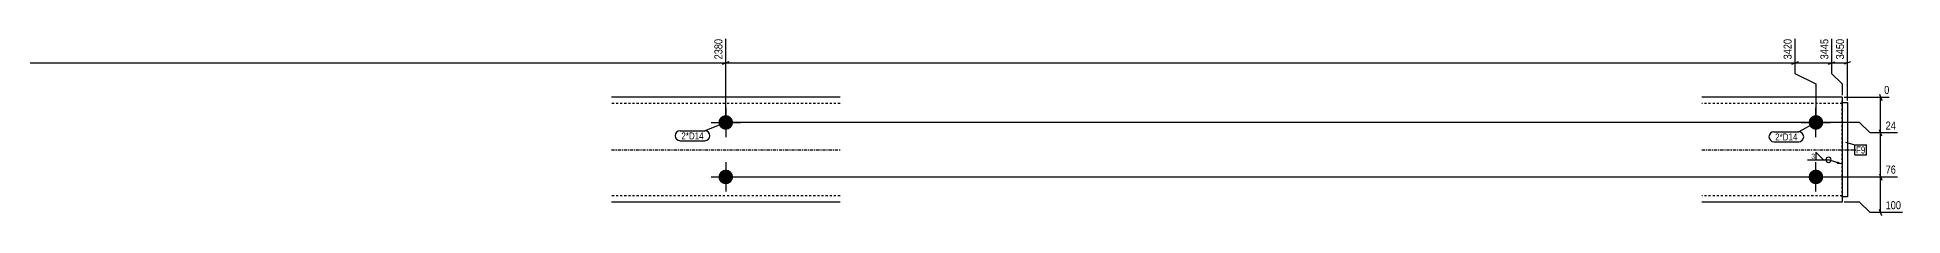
# Model space of a CAD drawing. Header units: millimetres. Extents: x 12 to 20645, y -8 to 673.
# Drawn here: x 18866 to 20645, y 5 to 175 of the extents above; entities that cross this region are included whole.
import ezdxf

# ---------------------------------------------------------------- set-up
doc = ezdxf.new("R2010")
doc.units = ezdxf.units.MM
doc.linetypes.add('DXK_LINE_DOT2', pattern=[3.9198, 1.9599, -1.9599])
doc.linetypes.add('DXK_LINE_DOT3', pattern=[5.9187, 2.979, -0.9799, 0.9799, -0.9799])
for name, color, linetype in [('MÅLSÆTNING', 7, 'Continuous'), ('STÅL', 7, 'Continuous'), ('TEKST', 7, 'Continuous')]:
    doc.layers.add(name, color=color, linetype=linetype)
doc.styles.add('Arial Narrow', font='ARIALN.TTF', dxfattribs={"height": 0.2})

msp = doc.modelspace()

# ---------------------------------------------------------------- hatches: boundary and pattern name
at = {"layer": 'STÅL', "linetype": 'Continuous'}
for points in [[(19522.5, 100.8, -1), (19522.5, 86.8, -1)], [(20562.5, 100.8, -1), (20562.5, 86.8, -1)], [(19522.5, 48.8, -1), (19522.5, 34.8, -1)], [(20562.5, 48.8, -1), (20562.5, 34.8, -1)]]:
    msp.add_hatch(color=96, dxfattribs=at).paths.add_polyline_path(points)
at = {"layer": 'TEKST', "linetype": 'Continuous'}
msp.add_hatch(color=3, dxfattribs=at).paths.add_polyline_path([(20583.1, 56.7), (20587.5, 54), (20582.4, 54.3)])

# ---------------------------------------------------------------- linework, layer by layer
at = {"layer": 'MÅLSÆTNING', "color": 7, "linetype": 'Continuous'}
for p, q in [((19522.5, 95.8), (19522.5, 173.5)), ((20542.5, 173.5), (20542.5, 140.6)), ((20542.5, 173.5), (20542.5, 140.6)), ((20577.5, 173.5), (20577.5, 140.6)), ((20592.5, 114.8), (20592.5, 173.5)), ((17457.5, 150.6), (19522.5, 150.6)), ((19519.5, 149.4), (19525.5, 151.8)), ((20545.5, 151.8), (20539.5, 149.4)), ((20539.5, 149.4), (20545.5, 151.8)), ((20574.5, 149.4), (20580.5, 151.8)), ((20577.5, 150.6), (20592.5, 150.6)), ((20595.5, 151.8), (20589.5, 149.4)), ((20542.5, 140.6), (20562.5, 130.6)), ((20542.5, 140.6), (20562.5, 130.6)), ((20562.5, 130.6), (20562.5, 95.8)), ((20562.5, 130.6), (20562.5, 95.8)), ((20577.5, 140.6), (20587.5, 130.6)), ((20577.5, 140.6), (20587.5, 130.6)), ((20587.5, 130.6), (20587.5, 119.8)), ((20587.5, 130.6), (20587.5, 119.8)), ((20589.5, 117.8), (20632.5, 117.8)), ((20623, 120.8), (20625.4, 114.8)), ((20624.2, 83.8), (20624.2, 117.8)), ((20604.2, 93.8), (19524.5, 93.8)), ((20604.2, 93.8), (19524.5, 93.8)), ((20614.2, 83.8), (20604.2, 93.8)), ((20614.2, 83.8), (20604.2, 93.8)), ((20640.2, 83.8), (20614.2, 83.8)), ((20640.2, 83.8), (20614.2, 83.8)), ((20625.4, 80.8), (20623, 86.8)), ((20625.4, 80.8), (20623, 86.8)), ((20624.2, 41.8), (20624.2, 83.8)), ((19524.5, 41.8), (20640.2, 41.8)), ((19524.5, 41.8), (20640.2, 41.8)), ((20623, 44.8), (20625.4, 38.8)), ((20623, 44.8), (20625.4, 38.8)), ((20624.2, 7.8), (20624.2, 41.8)), ((20604.2, 17.8), (20589.5, 17.8)), ((20614.2, 7.8), (20604.2, 17.8)), ((20645.1, 7.8), (20614.2, 7.8)), ((20625.4, 4.8), (20623, 10.8))]:
    msp.add_line(p, q, dxfattribs=at)
at = {"layer": 'STÅL', "color": 2, "linetype": 'Continuous'}
for p, q in [((19631.5, 117.8), (19413.5, 117.8)), ((20587.5, 117.8), (20453.5, 117.8)), ((20587.5, 117.8), (20587.5, 116.9)), ((20587.5, 116.9), (20587.5, 105.8)), ((20587.5, 112.8), (20592.5, 112.8)), ((20592.5, 112.8), (20592.5, 22.8)), ((20587.5, 105.8), (20587.5, 29.8)), ((19631.5, 17.8), (19413.5, 17.8)), ((20587.5, 17.8), (20453.5, 17.8)), ((20587.5, 29.8), (20587.5, 17.8)), ((20592.5, 22.8), (20587.5, 22.8))]:
    msp.add_line(p, q, dxfattribs=at)
at = {"layer": 'STÅL', "color": 7, "linetype": 'DXK_LINE_DOT2'}
for p, q in [((19631.5, 111.8), (19413.5, 111.8)), ((20587.5, 111.8), (20453.5, 111.8)), ((20587.5, 112.8), (20587.5, 114.3)), ((20587.5, 22.8), (20587.5, 112.8)), ((19631.5, 23.8), (19413.5, 23.8)), ((20587.5, 23.8), (20453.5, 23.8))]:
    msp.add_line(p, q, dxfattribs=at)
at = {"layer": 'STÅL', "color": 96, "linetype": 'Continuous'}
for p, q in [((19522.5, 107.8), (19522.5, 79.8)), ((20562.5, 79.8), (20562.5, 107.8)), ((19508.5, 93.8), (19536.5, 93.8)), ((20548.5, 93.8), (20576.5, 93.8)), ((19522.5, 55.8), (19522.5, 27.8)), ((20562.5, 27.8), (20562.5, 55.8)), ((19508.5, 41.8), (19536.5, 41.8)), ((20548.5, 41.8), (20576.5, 41.8))]:
    msp.add_line(p, q, dxfattribs=at)
at = {"layer": 'STÅL', "color": 7, "linetype": 'DXK_LINE_DOT3'}
for p, q in [((19413.5, 67.8), (19631.5, 67.8)), ((20453.5, 67.8), (20607.5, 67.8))]:
    msp.add_line(p, q, dxfattribs=at)
at = {"layer": 'TEKST', "color": 3, "linetype": 'Continuous'}
msp.add_line((20587.5, 54), (20574.5, 58.2), dxfattribs=at)
for start, end in [(90, 270), (270, 90)]:
    msp.add_arc((20574.5, 58.2), 2.5, start, end, dxfattribs=at)

# ---------------------------------------------------------------- wipeouts: each hides what was drawn before it
at = {"color": 0}
msp.add_wipeout([(19501.4, 77.6), (19501.4, 84.6), (19480.1, 84.6), (19480.1, 77.6)], dxfattribs=at).dxf.layer = 'TEKST'

# ---------------------------------------------------------------- next in the draw order: wipeouts: each hides what was drawn before it
at = {"color": 0, "linetype": 'Continuous'}
for points in [[(19520.9, 175.1), (19509.7, 175.1), (19509.7, 152.4), (19520.9, 152.4)], [(20590.9, 175.1), (20579.7, 175.1), (20579.7, 152.4), (20590.9, 152.4)], [(20634.1, 119.4), (20634.1, 130.6), (20626, 130.6), (20626, 119.4)], [(20640.4, 85.4), (20640.4, 96.6), (20627.4, 96.6), (20627.4, 85.4)], [(20640.4, 43.4), (20640.4, 54.6), (20627.4, 54.6), (20627.4, 43.4)], [(20645.3, 9.4), (20645.3, 20.6), (20627.4, 20.6), (20627.4, 9.4)]]:
    msp.add_wipeout(points, dxfattribs=at).dxf.layer = 'MÅLSÆTNING'
at = {"color": 0}
for points in [[(19501.4, 77.6), (19501.4, 84.6), (19480.1, 84.6), (19480.1, 77.6)], [(20544.9, 76.6), (20544.9, 83.6), (20523.6, 83.6), (20523.6, 76.6)], [(20609.6, 64.2), (20609.6, 71.2), (20600.7, 71.2), (20600.7, 64.2)], [(20561.4, 58.8), (20561.4, 64.6), (20557.6, 64.6), (20557.6, 58.8)]]:
    msp.add_wipeout(points, dxfattribs=at).dxf.layer = 'TEKST'

# ---------------------------------------------------------------- next in the draw order: linework, layer by layer
at = {"layer": 'MÅLSÆTNING', "color": 7, "linetype": 'Continuous'}
for p, q in [((19522.5, 95.8), (19522.5, 173.5)), ((20577.5, 173.5), (20577.5, 140.6)), ((19525.5, 151.8), (19519.5, 149.4)), ((19522.5, 150.6), (20542.5, 150.6)), ((20542.5, 150.6), (20577.5, 150.6)), ((20574.5, 149.4), (20580.5, 151.8))]:
    msp.add_line(p, q, dxfattribs=at)
at = {"layer": 'TEKST', "color": 7, "linetype": 'Continuous'}
for p, q in [((19522.5, 93.8), (19502.6, 85.8)), ((19478.9, 85.8), (19502.6, 85.8)), ((19478.9, 76.4), (19502.6, 76.4))]:
    msp.add_line(p, q, dxfattribs=at)
at = {"layer": 'TEKST', "color": 3, "linetype": 'Continuous'}
for p, q in [((20554.5, 58.2), (20574.5, 58.2)), ((20569.6, 58.2), (20562.4, 65.4)), ((20562.4, 65.4), (20562.4, 58.2)), ((20562.4, 58.2), (20569.6, 58.2))]:
    msp.add_line(p, q, dxfattribs=at)
at = {"layer": 'TEKST', "color": 7, "linetype": 'Continuous'}
for centre, start, end in [((19478.9, 81.1), 90, 270), ((19502.6, 81.1), 270, 90)]:
    msp.add_arc(centre, 4.7, start, end, dxfattribs=at)

# ---------------------------------------------------------------- next in the draw order: texts
at = {"layer": 'MÅLSÆTNING', "color": 3, "linetype": 'Continuous', "style": 'Arial Narrow'}
for s, p in [('2380', (19519.3, 154)), ('3450', (20589.3, 154))]:
    msp.add_text(s, height=7.64, rotation=90.0002, dxfattribs=at).set_placement(p)
for s, p in [('0', (20627.6, 121)), ('24', (20629, 87)), ('76', (20629, 45)), ('100', (20629, 11))]:
    msp.add_text(s, height=7.64, dxfattribs=at).set_placement(p)
at = {"layer": 'TEKST', "color": 3, "style": 'Arial Narrow'}
for s, height, p in [('2*D14', 6.68, (19480.1, 77.6)), ('3', 4.77, (20558, 59.2))]:
    msp.add_text(s, height=height, dxfattribs=at).set_placement(p)

# ---------------------------------------------------------------- next in the draw order: wipeouts: each hides what was drawn before it
at = {"color": 0}
for points in [[(20544.9, 76.6), (20544.9, 83.6), (20523.6, 83.6), (20523.6, 76.6)], [(20609.6, 64.2), (20609.6, 71.2), (20600.7, 71.2), (20600.7, 64.2)]]:
    msp.add_wipeout(points, dxfattribs=at).dxf.layer = 'TEKST'

# ---------------------------------------------------------------- next in the draw order: linework, layer by layer
at = {"layer": 'TEKST', "color": 7, "linetype": 'Continuous'}
for p, q in [((20562.5, 93.8), (20546.1, 84.8)), ((20522.4, 84.8), (20546.1, 84.8)), ((20522.4, 75.4), (20546.1, 75.4)), ((20590.8, 75.1), (20599.5, 72.4)), ((20599.5, 72.4), (20610.8, 72.4)), ((20599.5, 63), (20599.5, 72.4)), ((20610.8, 63), (20610.8, 72.4)), ((20599.5, 63), (20610.8, 63))]:
    msp.add_line(p, q, dxfattribs=at)
for centre, start, end in [((20522.4, 80.1), 90, 270), ((20546.1, 80.1), 270, 90)]:
    msp.add_arc(centre, 4.7, start, end, dxfattribs=at)

# ---------------------------------------------------------------- next in the draw order: texts
at = {"layer": 'TEKST', "color": 3, "style": 'Arial Narrow'}
for s, p in [('2*D14', (20523.6, 76.6)), ('F9', (20600.7, 64.2))]:
    msp.add_text(s, height=6.68, dxfattribs=at).set_placement(p)

# ---------------------------------------------------------------- next in the draw order: wipeouts: each hides what was drawn before it
at = {"color": 0, "linetype": 'Continuous'}
for points in [[(20540.9, 175.1), (20529.7, 175.1), (20529.7, 152.4), (20540.9, 152.4)], [(20575.9, 175.1), (20564.7, 175.1), (20564.7, 152.4), (20575.9, 152.4)]]:
    msp.add_wipeout(points, dxfattribs=at).dxf.layer = 'MÅLSÆTNING'

# ---------------------------------------------------------------- next in the draw order: texts
at = {"layer": 'MÅLSÆTNING', "color": 3, "linetype": 'Continuous', "style": 'Arial Narrow'}
for s, p in [('3420', (20539.3, 154)), ('3445', (20574.3, 154))]:
    msp.add_text(s, height=7.64, rotation=90.0002, dxfattribs=at).set_placement(p)

doc.saveas('drawing.dxf')
